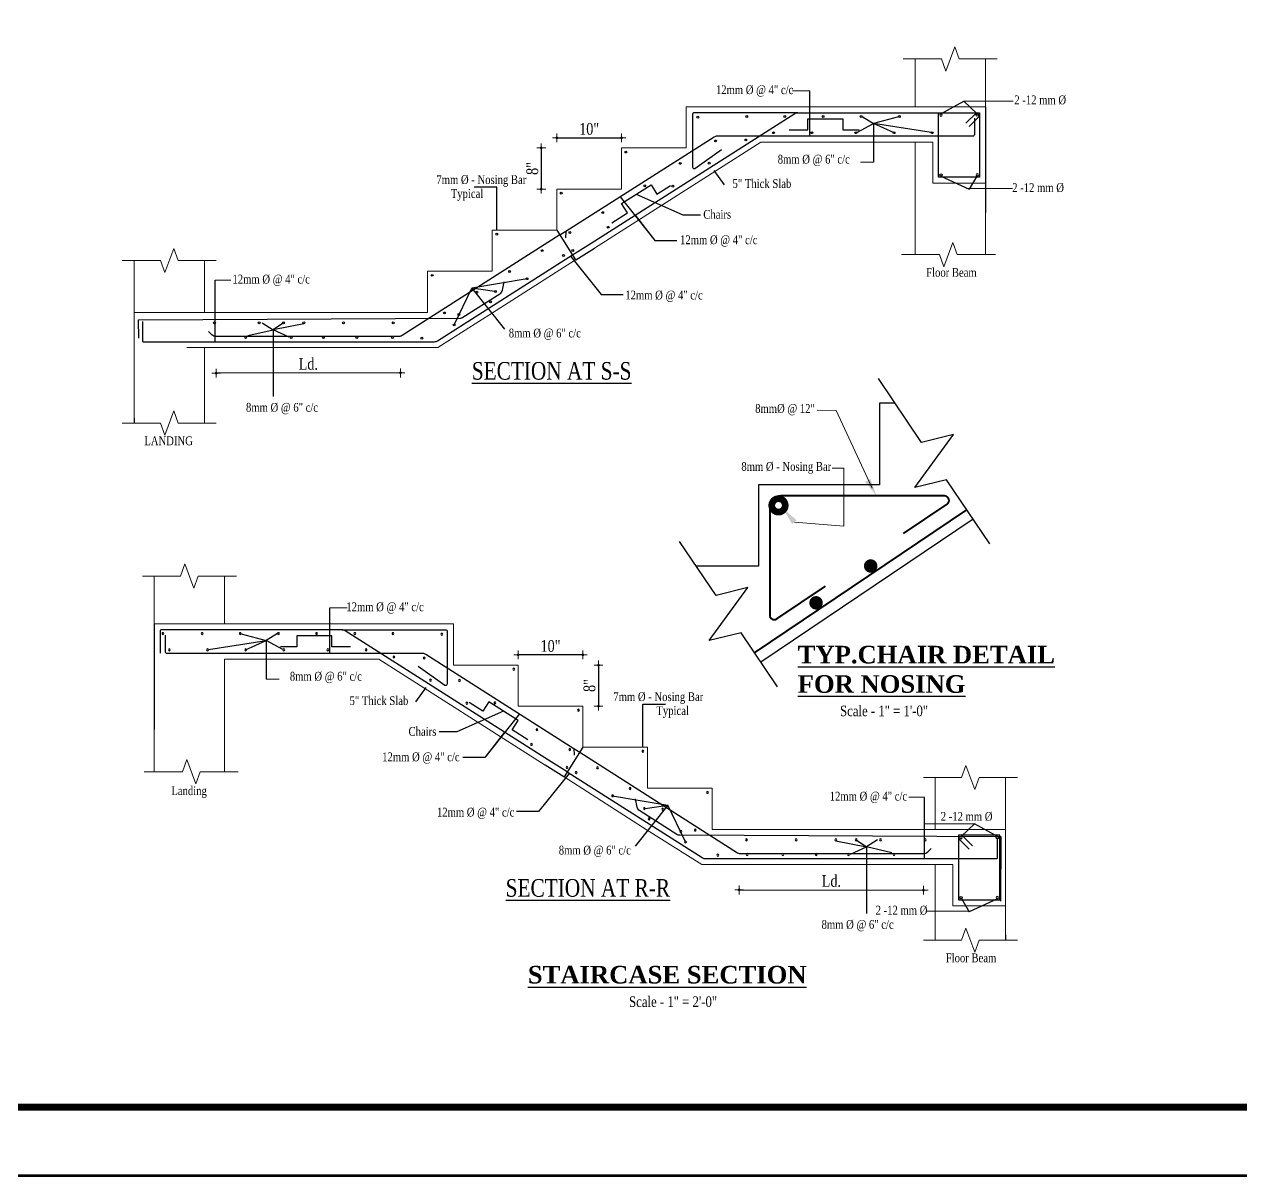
# Model space of a CAD drawing. Header units: feet. Extents: x 4160 to 31260, y -20219 to -1382.
# Drawn here: x 18712 to 19540, y -6088 to -5303 of the extents above; entities that cross this region are included whole.
import ezdxf

# ---------------------------------------------------------------- set-up
doc = ezdxf.new("R2010")
doc.units = ezdxf.units.FT
doc.header["$LTSCALE"] = 50
doc.header["$MEASUREMENT"] = 0
doc.header["$PDMODE"] = 34
for name, color, linetype, lineweight in [('BAR', 7, 'Continuous', 40), ('DIMENSION', 142, 'Continuous', 13), ('IES_WR_Rebar Concrete Line', 2, 'Continuous', 15), ('IES_WR_Rebar-Main', 1, 'Continuous', 30), ('SHEETS', 7, 'Continuous', 60)]:
    doc.layers.add(name, color=color, linetype=linetype, lineweight=lineweight)
doc.layers.add('Text', color=7, linetype='Continuous')
doc.styles.add('1.8', font='times.ttf', dxfattribs={"width": 0.8, "height": 8})
doc.styles.add('1.8 str', font='times.ttf', dxfattribs={"width": 0.8, "height": 6})
doc.styles.add('TITLE', font='times.ttf', dxfattribs={"height": 11})
doc.dimstyles.new('1.2', dxfattribs={"dimscale": 0, "dimtxt": 8, "dimasz": 0.5, "dimexe": 2, "dimexo": 9, "dimgap": 2, "dimtad": 1, "dimdec": 0, "dimlfac": 0.25, "dimzin": 3, "dimdsep": 46, "dimlunit": 4, "dimtxsty": '1.8', "dimblk": 'DIM', "dimcen": 3, "dimdle": 3, "dimse1": 1, "dimse2": 1, "dimclrd": 256, "dimclre": 256, "dimclrt": 7, "dimadec": 1, "dimazin": 2, "dimtfac": 1, "dimtdec": 0, "dimtix": 1, "dimtofl": 0, "dimtmove": 2, "dimatfit": 3, "dimldrblk": 'ARW', "dimfxl": 2, "dimfrac": 2, "dimtolj": 2, "dimtzin": 0, "dimarcsym": 0})
doc.dimstyles.new('1.4', dxfattribs={"dimscale": 0, "dimtxt": 6, "dimasz": 0.5, "dimexe": 2, "dimexo": 9, "dimgap": 2, "dimtad": 1, "dimdec": 0, "dimlfac": 0.5, "dimzin": 3, "dimdsep": 46, "dimlunit": 4, "dimtxsty": '1.8 str', "dimblk": 'DIM', "dimcen": 3, "dimdle": 3, "dimse1": 1, "dimse2": 1, "dimclrd": 256, "dimclre": 256, "dimclrt": 7, "dimadec": 1, "dimazin": 2, "dimtfac": 1, "dimtdec": 0, "dimtix": 1, "dimtofl": 0, "dimtmove": 2, "dimatfit": 3, "dimldrblk": 'arrow', "dimfxl": 2, "dimfrac": 2, "dimtolj": 2, "dimtzin": 0, "dimarcsym": 0})

# ---------------------------------------------------------------- blocks, each defined once
blk = doc.blocks.new('ARW')
at = {"layer": 'DIMENSION'}
blk.add_lwpolyline([(-0.5, 0, 0, 3, 0), (-5.5, 0, 0, 0, 0), (-0.5, 0, 0, 0, 0)], format="xyseb", dxfattribs=at)
blk = doc.blocks.new('arrow')
at = {"layer": 'DIMENSION'}
blk.add_lwpolyline([(1.2, 0, 0, 2.1, 0), (-2.3, 0, 0, 0, 0), (1.2, 0, 0, 0, 0)], format="xyseb", dxfattribs=at)
blk = doc.blocks.new('DIM')
at = {"layer": 'DIMENSION'}
h = blk.add_hatch(color=256, dxfattribs=at)
h.paths.add_polyline_path([(0, 1.3), (0, 0), (1.3, 0, 0.414214)])
h.paths.add_polyline_path([(1.3, 0), (0, 0), (0, -1.3, 0.414214)])
h.paths.add_polyline_path([(0, 0), (-1.3, 0, 0.414214), (0, -1.3)])
h.paths.add_polyline_path([(0, 1.3, 0.414214), (-1.3, 0), (0, 0)])
for p, q in [((-6, 0), (6, 0)), ((0, 6), (0, -6))]:
    blk.add_line(p, q, dxfattribs=at)
blk.add_circle((0, 0), 1.28, dxfattribs=at)
blk = doc.blocks.new('*D247')
at = {"layer": 'Defpoints', "color": 0, "transparency": 16777216}
for p in [(18842.11, -5516.03), (18967.76, -5515.87), (18842.15, -5540.96)]:
    blk.add_point(p, dxfattribs=at)
at = {"layer": 'DIMENSION', "lineweight": -2, "transparency": 16777216}
blk.add_line((18967.29, -5540.8), (18842.65, -5540.96), dxfattribs=at)
at = {"layer": 'DIMENSION', "lineweight": -2, "transparency": 16777216, "xscale": 0.5, "yscale": 0.5, "zscale": 0.5}
for p, rotation in [((18842.15, -5540.96), 180.0727410465082), ((18967.79, -5540.8), 0.07274104650822898)]:
    blk.add_blockref('DIM', p, dxfattribs=dict(at, rotation=rotation))
at = {"layer": 'DIMENSION', "color": 7, "transparency": 16777216, "insert": (18904.96, -5534.7), "char_height": 8, "attachment_point": 5, "rotation": 0.07274, "style": '1.8'}
blk.add_mtext('\\A2;Ld.', dxfattribs=at)
blk = doc.blocks.new('*D248')
at = {"layer": 'Defpoints', "color": 0, "transparency": 16777216}
for p in [(19118.27, -5380.67), (19074.27, -5415.54), (19118.27, -5415.54)]:
    blk.add_point(p, dxfattribs=at)
at = {"layer": 'DIMENSION', "lineweight": -2, "transparency": 16777216}
blk.add_line((19074.77, -5380.67), (19117.77, -5380.67), dxfattribs=at)
at = {"layer": 'DIMENSION', "lineweight": -2, "transparency": 16777216, "xscale": 0.5, "yscale": 0.5, "zscale": 0.5, "rotation": 180}
blk.add_blockref('DIM', (19074.27, -5380.67), dxfattribs=at)
at = {"layer": 'DIMENSION', "lineweight": -2, "transparency": 16777216, "xscale": 0.5, "yscale": 0.5, "zscale": 0.5}
blk.add_blockref('DIM', (19118.27, -5380.67), dxfattribs=at)
at = {"layer": 'DIMENSION', "color": 7, "transparency": 16777216, "insert": (19096.27, -5374.6), "char_height": 8, "attachment_point": 5, "style": '1.8'}
blk.add_mtext('\\A2;10"', dxfattribs=at)
blk = doc.blocks.new('*D249')
at = {"layer": 'Defpoints', "color": 0, "transparency": 16777216}
for p in [(19118.27, -5387.54), (19063.65, -5415.54), (19074.27, -5415.54)]:
    blk.add_point(p, dxfattribs=at)
at = {"layer": 'DIMENSION', "lineweight": -2, "transparency": 16777216}
blk.add_line((19063.65, -5388.04), (19063.65, -5415.04), dxfattribs=at)
at = {"layer": 'DIMENSION', "lineweight": -2, "transparency": 16777216, "xscale": 0.5, "yscale": 0.5, "zscale": 0.5}
for p, rotation in [((19063.65, -5387.54), 90), ((19063.65, -5415.54), 270)]:
    blk.add_blockref('DIM', p, dxfattribs=dict(at, rotation=rotation))
at = {"layer": 'DIMENSION', "color": 7, "transparency": 16777216, "insert": (19057.58, -5401.54), "char_height": 8, "attachment_point": 5, "rotation": 90, "style": '1.8'}
blk.add_mtext('\\A2;8"', dxfattribs=at)
blk = doc.blocks.new('*D400')
at = {"layer": 'Defpoints', "color": 0, "transparency": 16777216}
for p in [(19198.46, -5868.09), (19324.11, -5868.25), (19324.08, -5893.18)]:
    blk.add_point(p, dxfattribs=at)
at = {"layer": 'DIMENSION', "lineweight": -2, "transparency": 16777216}
blk.add_line((19198.93, -5893.02), (19323.58, -5893.18), dxfattribs=at)
at = {"layer": 'DIMENSION', "lineweight": -2, "transparency": 16777216, "xscale": 0.5, "yscale": 0.5, "zscale": 0.5}
for p, rotation in [((19198.43, -5893.02), 179.9272589534918), ((19324.08, -5893.18), 359.9272589534918)]:
    blk.add_blockref('DIM', p, dxfattribs=dict(at, rotation=rotation))
at = {"layer": 'DIMENSION', "color": 7, "transparency": 16777216, "insert": (19261.26, -5886.92), "char_height": 8, "attachment_point": 5, "rotation": 359.92726, "style": '1.8'}
blk.add_mtext('\\A2;Ld.', dxfattribs=at)
blk = doc.blocks.new('*D401')
at = {"layer": 'Defpoints', "color": 0, "transparency": 16777216}
for p in [(19047.95, -5732.89), (19047.95, -5767.76), (19091.95, -5767.76)]:
    blk.add_point(p, dxfattribs=at)
at = {"layer": 'DIMENSION', "lineweight": -2, "transparency": 16777216}
blk.add_line((19091.45, -5732.89), (19048.45, -5732.89), dxfattribs=at)
at = {"layer": 'DIMENSION', "lineweight": -2, "transparency": 16777216, "xscale": 0.5, "yscale": 0.5, "zscale": 0.5, "rotation": 180}
blk.add_blockref('DIM', (19047.95, -5732.89), dxfattribs=at)
at = {"layer": 'DIMENSION', "lineweight": -2, "transparency": 16777216, "xscale": 0.5, "yscale": 0.5, "zscale": 0.5}
blk.add_blockref('DIM', (19091.95, -5732.89), dxfattribs=at)
at = {"layer": 'DIMENSION', "color": 7, "transparency": 16777216, "insert": (19069.95, -5726.83), "char_height": 8, "attachment_point": 5, "style": '1.8'}
blk.add_mtext('\\A2;10"', dxfattribs=at)
blk = doc.blocks.new('*D402')
at = {"layer": 'Defpoints', "color": 0, "transparency": 16777216}
for p in [(19047.95, -5739.76), (19091.95, -5767.76), (19102.58, -5767.76)]:
    blk.add_point(p, dxfattribs=at)
at = {"layer": 'DIMENSION', "lineweight": -2, "transparency": 16777216}
blk.add_line((19102.58, -5740.26), (19102.58, -5767.26), dxfattribs=at)
at = {"layer": 'DIMENSION', "lineweight": -2, "transparency": 16777216, "xscale": 0.5, "yscale": 0.5, "zscale": 0.5}
for p, rotation in [((19102.58, -5739.76), 90), ((19102.58, -5767.76), 270)]:
    blk.add_blockref('DIM', p, dxfattribs=dict(at, rotation=rotation))
at = {"layer": 'DIMENSION', "color": 7, "transparency": 16777216, "insert": (19096.51, -5753.76), "char_height": 8, "attachment_point": 5, "rotation": 90, "style": '1.8'}
blk.add_mtext('\\A2;8"', dxfattribs=at)

msp = doc.modelspace()

# ---------------------------------------------------------------- linework, layer by layer
at = {"ltscale": 10}
for p, q in [((18786.27, -5571.54), (18786.27, -5574.95)), ((19379.95, -5923.76), (19379.95, -5927.17))]:
    msp.add_line(p, q, dxfattribs=at)
msp.add_line((19357.82, -5640.36), (19213.22, -5737.74))
at = {"linetype": 'Continuous', "ltscale": 10}
for points in [[(19369.2, -5657.26), (19339.78, -5613.57), (19318.11, -5618.95), (19344.38, -5582.85), (19322.71, -5588.23), (19293.29, -5544.54)], [(19224.6, -5754.63), (19199.79, -5717.79), (19178.12, -5723.18), (19204.4, -5687.07), (19182.73, -5692.45), (19157.92, -5655.62)]]:
    msp.add_lwpolyline(points, dxfattribs=at)
msp.add_lwpolyline([(19304.67, -5561.43), (19294.13, -5561.43), (19294.13, -5616.97), (19211.65, -5616.97), (19211.65, -5672.51), (19169.3, -5672.51)])
for points, const_width in [([(19223.34, -5632.32, -1), (19227.14, -5629.76, -1)], 9.16), ([(19289.95, -5671.04, -1), (19286.15, -5673.6, -1)], 4.58), ([(19252.7, -5696.13, -1), (19248.9, -5698.69, -1)], 4.58)]:
    msp.add_lwpolyline(points, format="xyb", close=True, dxfattribs=dict(const_width=const_width))
at = {"layer": 'BAR', "ltscale": 10}
for points in [[(19310.4, -5650.2), (19340.11, -5630.19, 0.740256), (19338.4, -5624.61), (19226.93, -5624.61, 0.414214), (19219.29, -5632.24), (19219.29, -5705.82, 0.600601), (19224.05, -5708.35), (19257.29, -5685.96)], [(19208.96, -5731.4), (19353.56, -5634.03, -0.149256)]]:
    msp.add_lwpolyline(points, format="xyb", dxfattribs=at)
at = {"layer": 'DIMENSION'}
for p, q in [((19246.58, -5348.54), (19234.85, -5348.54)), ((19351.49, -5355.68), (19385.14, -5355.68)), ((19289.85, -5397.2), (19281.18, -5397.2)), ((19354.35, -5415.23), (19384.64, -5415.23)), ((18852.19, -5477.66), (18841.61, -5477.66)), ((19264.53, -5566.37), (19251.6, -5566.23)), ((19289.05, -5619.29), (19264.53, -5566.37)), ((19269.77, -5605.75), (19261.76, -5605.75)), ((19269.77, -5645.11), (19269.77, -5605.75)), ((18919.65, -5700.77), (18931.37, -5700.77)), ((18876.37, -5749.42), (18885.05, -5749.42)), ((19314.03, -5829.88), (19324.61, -5829.88)), ((19358.73, -5847.9), (19325.08, -5847.9)), ((19355.88, -5907.45), (19325.58, -5907.45))]:
    msp.add_line(p, q, dxfattribs=at)
at = {"layer": 'DIMENSION', "ltscale": 10}
msp.add_line((19236.03, -5642.41), (19269.77, -5645.11), dxfattribs=at)
for points in [[(19284.26, -5614.99), (19287.8, -5612.98), (19292.07, -5624.61)], [(19237.6, -5641.13), (19234.45, -5643.7), (19228.3, -5632.95)]]:
    msp.add_solid(points, dxfattribs=at)
at = {"layer": 'IES_WR_Rebar Concrete Line'}
for p, q in [((19318.27, -5359.54), (19318.27, -5326.92)), ((19366.27, -5359.54), (19366.27, -5326.92)), ((19206.27, -5359.54), (19366.27, -5359.54)), ((19099.84, -5455.71), (19213.26, -5383.54)), ((19213.26, -5383.54), (19318.27, -5383.54)), ((19318.27, -5383.54), (19318.27, -5460.23)), ((19366.27, -5383.54), (19366.27, -5411.54)), ((19330.27, -5411.54), (19366.27, -5411.54)), ((19366.27, -5431.54), (19366.27, -5460.23)), ((18786.27, -5499.54), (18786.27, -5464.19)), ((18834.27, -5499.54), (18834.27, -5464.19)), ((19030.33, -5499.95), (19087.08, -5463.83)), ((18786.27, -5499.54), (18786.27, -5571.54)), ((18986.27, -5499.54), (18786.27, -5499.54)), ((18993.26, -5523.54), (19030.33, -5499.95)), ((18993.26, -5523.54), (18822.27, -5523.54)), ((18834.27, -5523.54), (18834.27, -5574.95)), ((18799.95, -5711.76), (18799.95, -5679.15)), ((18847.95, -5711.76), (18847.95, -5679.15)), ((18959.95, -5711.76), (18799.95, -5711.76)), ((18952.96, -5735.76), (18847.95, -5735.76)), ((18847.95, -5735.76), (18847.95, -5812.45)), ((19066.38, -5807.94), (18952.96, -5735.76)), ((18799.95, -5783.76), (18799.95, -5812.45)), ((19135.89, -5852.17), (19079.14, -5816.05)), ((19331.95, -5851.76), (19331.95, -5816.42)), ((19379.95, -5851.76), (19379.95, -5816.42)), ((19172.96, -5875.76), (19135.89, -5852.17)), ((19179.95, -5851.76), (19379.95, -5851.76)), ((19379.95, -5851.76), (19379.95, -5923.76)), ((19172.96, -5875.76), (19343.95, -5875.76)), ((19331.95, -5875.76), (19331.95, -5927.17)), ((19343.95, -5875.76), (19343.95, -5903.76)), ((19379.95, -5903.76), (19343.95, -5903.76))]:
    msp.add_line(p, q, dxfattribs=at)
for points in [[(19310.27, -5326.92), (19336.27, -5326.92), (19339.27, -5335.17), (19345.27, -5318.68), (19348.27, -5326.92), (19374.27, -5326.92)], [(19162.27, -5387.54), (19162.27, -5359.54), (19206.27, -5359.54)], [(19330.27, -5411.54), (19330.27, -5383.54), (19318.27, -5383.54)], [(19118.27, -5415.54), (19118.27, -5387.54), (19162.27, -5387.54)], [(19074.27, -5443.54), (19074.27, -5415.54), (19118.27, -5415.54)], [(19074.27, -5443.54), (19074.27, -5415.54)], [(19030.27, -5471.54), (19030.27, -5443.54), (19074.27, -5443.54)], [(18778.27, -5464.19), (18804.27, -5464.19), (18807.27, -5472.44), (18813.27, -5455.95), (18816.27, -5464.19), (18842.27, -5464.19)], [(19308.96, -5460.23), (19334.96, -5460.23), (19337.96, -5468.47), (19343.96, -5451.99), (19346.96, -5460.23), (19372.96, -5460.23)], [(18986.27, -5499.54), (18986.27, -5471.54), (19030.27, -5471.54)], [(18778.27, -5574.95), (18804.27, -5574.95), (18807.27, -5583.19), (18813.27, -5566.71), (18816.27, -5574.95), (18842.27, -5574.95)], [(18855.95, -5679.15), (18829.95, -5679.15), (18826.95, -5687.39), (18820.95, -5670.9), (18817.95, -5679.15), (18791.95, -5679.15)], [(19003.95, -5739.76), (19003.95, -5711.76), (18959.95, -5711.76)], [(19047.95, -5767.76), (19047.95, -5739.76), (19003.95, -5739.76)], [(19091.95, -5795.76), (19091.95, -5767.76), (19047.95, -5767.76)], [(19091.95, -5795.76), (19091.95, -5767.76)], [(19135.95, -5823.76), (19135.95, -5795.76), (19091.95, -5795.76)], [(18857.26, -5812.45), (18831.26, -5812.45), (18828.26, -5820.69), (18822.26, -5804.21), (18819.26, -5812.45), (18793.26, -5812.45)], [(19387.95, -5816.42), (19361.95, -5816.42), (19358.95, -5824.66), (19352.95, -5808.17), (19349.95, -5816.42), (19323.95, -5816.42)], [(19179.95, -5851.76), (19179.95, -5823.76), (19135.95, -5823.76)], [(19387.95, -5927.17), (19361.95, -5927.17), (19358.95, -5935.41), (19352.95, -5918.93), (19349.95, -5927.17), (19323.95, -5927.17)]]:
    msp.add_lwpolyline(points, dxfattribs=at)
at = {"layer": 'IES_WR_Rebar-Main'}
for p, q in [((19366.27, -5359.54), (19366.27, -5431.54)), ((19360.01, -5363.54), (19352.8, -5370.75)), ((19362.27, -5365.8), (19355.06, -5373.01)), ((19074.27, -5443.54), (19087.08, -5463.83)), ((19087.16, -5463.78), (19099.84, -5455.71)), ((18799.95, -5711.76), (18799.95, -5783.76)), ((19091.95, -5795.76), (19079.14, -5816.05)), ((19079.07, -5816.01), (19066.38, -5807.94)), ((19350.21, -5855.76), (19357.43, -5862.97)), ((19347.95, -5858.02), (19355.16, -5865.23))]:
    msp.add_line(p, q, dxfattribs=at)
for points in [[(19358.69, -5367.23), (19358.69, -5378.54, -0.414214), (19357.69, -5379.54), (19183.46, -5379.54, 0.142638), (19181.31, -5380.16), (19080.37, -5444.39), (19080.15, -5448.86)], [(19097.69, -5452.34), (19236.26, -5364.16, -0.142638), (19238.4, -5363.54), (19361.27, -5363.54, -0.414214), (19362.27, -5364.54), (19362.27, -5379.39)], [(19238.4, -5363.54), (19167.71, -5363.54, 0.414214), (19166.71, -5364.54), (19166.71, -5400.61, 0.608705), (19168.28, -5401.43), (19186.38, -5388.61)], [(19076.35, -5446.83), (18968.79, -5515.4, -0.142638), (18966.64, -5516.03), (18842.11, -5516.03, -0.198912), (18839.29, -5514.85), (18836.99, -5512.55)], [(18792.01, -5505.83), (18792.03, -5518.54, 0.429924), (18792.37, -5519.54), (18990.93, -5519.54, 0.142638), (18993.08, -5518.91), (19084.95, -5460.45)], [(18789.44, -5517.08), (18789.37, -5504.54), (18789.37, -5504.54), (19008.13, -5503.54, 0.142638), (19010.28, -5502.91), (19035.45, -5486.89, 0.198912), (19037.21, -5484.38), (19038.47, -5478.73)], [(19068.53, -5804.56), (18929.97, -5716.38, 0.142638), (18927.82, -5715.76), (18804.95, -5715.76, 0.414214), (18803.95, -5716.76), (18803.95, -5731.61)], [(18927.82, -5715.76), (18998.52, -5715.76, -0.414214), (18999.52, -5716.76), (18999.52, -5752.83, -0.608705), (18997.94, -5753.65), (18979.84, -5740.83)], [(18807.53, -5719.45), (18807.53, -5730.76, 0.414214), (18808.53, -5731.76), (18982.76, -5731.76, -0.142638), (18984.91, -5732.38), (19085.85, -5796.62), (19086.08, -5801.08)], [(19089.87, -5799.05), (19197.43, -5867.62, 0.142638), (19199.58, -5868.25), (19324.11, -5868.25, 0.198912), (19326.94, -5867.08), (19329.24, -5864.78)], [(19374.21, -5858.05), (19374.19, -5870.76, -0.429924), (19373.85, -5871.76), (19175.29, -5871.76, -0.142638), (19173.14, -5871.13), (19081.27, -5812.67)], [(19376.79, -5900.56), (19376.85, -5856.76), (19376.85, -5856.76), (19158.09, -5855.76, -0.142638), (19155.94, -5855.13), (19130.77, -5839.11, -0.198912), (19129.01, -5836.61), (19127.76, -5830.95)]]:
    msp.add_lwpolyline(points, format="xyb", dxfattribs=at)
for points in [[(19170.93, -5366.61, -1), (19169.68, -5366.61, -1)], [(19204.23, -5366.16, -1), (19202.98, -5366.16, -1)], [(19230.23, -5366.16, -1), (19228.98, -5366.16, -1)], [(19256.23, -5366.16, -1), (19254.98, -5366.16, -1)], [(19282.23, -5366.16, -1), (19280.98, -5366.16, -1)], [(19308.23, -5366.16, -1), (19306.98, -5366.16, -1)], [(19335.91, -5364.34, 1), (19335.91, -5365.94, 1)], [(19360.64, -5364.34, -1), (19360.64, -5365.94, -1)], [(19222.56, -5377.18, -1), (19221.31, -5377.18, -1)], [(19248.56, -5377.18, -1), (19247.31, -5377.18, -1)], [(19278.56, -5377.18, -1), (19277.31, -5377.18, -1)], [(19304.56, -5377.18, -1), (19303.31, -5377.18, -1)], [(19330.56, -5377.18, -1), (19329.31, -5377.18, -1)], [(19183, -5382.76, -1), (19181.75, -5382.76, -1)], [(19203.52, -5382.1, -1), (19202.27, -5382.1, -1)], [(19121.93, -5390.32, -1), (19120.68, -5390.32, -1)], [(19121.93, -5390.32, -1), (19120.68, -5390.32, -1)], [(19158.88, -5398.07, -1), (19157.63, -5398.07, -1)], [(19178.7, -5397.85, -1), (19177.45, -5397.85, -1)], [(19335.91, -5406.73, -1), (19335.91, -5405.13, -1)], [(19360.64, -5406.73, 1), (19360.64, -5405.13, 1)], [(19077.93, -5418.32, -1), (19076.68, -5418.32, -1)], [(19077.93, -5418.32, -1), (19076.68, -5418.32, -1)], [(19134.75, -5413.39, -1), (19133.5, -5413.39, -1)], [(19153.88, -5413.6, -1), (19152.63, -5413.6, -1)], [(19106.15, -5431.59, -1), (19104.9, -5431.59, -1)], [(19109.88, -5441.6, -1), (19108.63, -5441.6, -1)], [(19033.93, -5446.32, -1), (19032.68, -5446.32, -1)], [(19083.81, -5445.12, -1), (19082.56, -5445.12, -1)], [(19064.91, -5457.49, -1), (19063.66, -5457.49, -1)], [(19085.68, -5457.35, -1), (19084.43, -5457.35, -1)], [(19079.41, -5460.85, -1), (19078.16, -5460.85, -1)], [(18989.93, -5474.32, -1), (18988.68, -5474.32, -1)], [(18989.93, -5474.32, -1), (18988.68, -5474.32, -1)], [(19042.71, -5471.65, -1), (19041.46, -5471.65, -1)], [(19054.58, -5476.6, -1), (19053.33, -5476.6, -1)], [(19033, -5485.29, -1), (19031.75, -5485.29, -1)], [(19020.51, -5485.8, -1), (19019.26, -5485.8, -1)], [(19029.76, -5492.35, -1), (19028.51, -5492.35, -1)], [(18998.31, -5499.96, -1), (18997.06, -5499.96, -1)], [(19008.18, -5501.04, -1), (19006.93, -5501.04, -1)], [(18841.64, -5506.66, -1), (18840.39, -5506.66, -1)], [(18872.1, -5506.66, -1), (18870.85, -5506.66, -1)], [(18872.11, -5506.66, -1), (18870.86, -5506.66, -1)], [(18888.74, -5506.66, -1), (18887.49, -5506.66, -1)], [(18902.56, -5506.66, -1), (18901.31, -5506.66, -1)], [(18929.56, -5506.66, -1), (18928.31, -5506.66, -1)], [(18963.47, -5506.66, -1), (18962.22, -5506.66, -1)], [(19004.94, -5508.1, -1), (19003.69, -5508.1, -1)], [(18862.92, -5516.66, -1), (18861.67, -5516.66, -1)], [(18893.91, -5516.66, -1), (18892.66, -5516.66, -1)], [(18915.88, -5516.66, -1), (18914.63, -5516.66, -1)], [(18938.63, -5516.66, -1), (18937.38, -5516.66, -1)], [(18962.96, -5516.66, -1), (18961.71, -5516.66, -1)], [(18982.89, -5517.08, -1), (18981.64, -5517.08, -1)], [(18805.35, -5718.38, 1), (18806.6, -5718.38, 1)], [(18831.99, -5718.38, 1), (18833.24, -5718.38, 1)], [(18857.99, -5718.38, 1), (18859.24, -5718.38, 1)], [(18883.99, -5718.38, 1), (18885.24, -5718.38, 1)], [(18909.99, -5718.38, 1), (18911.24, -5718.38, 1)], [(18935.99, -5718.38, 1), (18937.24, -5718.38, 1)], [(18961.99, -5718.38, 1), (18963.24, -5718.38, 1)], [(18995.29, -5718.83, 1), (18996.54, -5718.83, 1)], [(18809.67, -5729.4, 1), (18810.92, -5729.4, 1)], [(18835.67, -5729.4, 1), (18836.92, -5729.4, 1)], [(18861.67, -5729.4, 1), (18862.92, -5729.4, 1)], [(18887.67, -5729.4, 1), (18888.92, -5729.4, 1)], [(18917.67, -5729.4, 1), (18918.92, -5729.4, 1)], [(18943.67, -5729.4, 1), (18944.92, -5729.4, 1)], [(18962.7, -5734.32, 1), (18963.95, -5734.32, 1)], [(18983.22, -5734.98, 1), (18984.47, -5734.98, 1)], [(18987.52, -5750.07, 1), (18988.77, -5750.07, 1)], [(19007.35, -5750.3, 1), (19008.6, -5750.3, 1)], [(19044.3, -5742.55, 1), (19045.55, -5742.55, 1)], [(19044.3, -5742.55, 1), (19045.55, -5742.55, 1)], [(19012.35, -5765.82, 1), (19013.6, -5765.82, 1)], [(19031.47, -5765.61, 1), (19032.72, -5765.61, 1)], [(19088.3, -5770.55, 1), (19089.55, -5770.55, 1)], [(19088.3, -5770.55, 1), (19089.55, -5770.55, 1)], [(19060.07, -5783.81, 1), (19061.32, -5783.81, 1)], [(19056.35, -5793.82, 1), (19057.6, -5793.82, 1)], [(19082.41, -5797.35, 1), (19083.66, -5797.35, 1)], [(19132.3, -5798.55, 1), (19133.55, -5798.55, 1)], [(19080.55, -5809.57, 1), (19081.8, -5809.57, 1)], [(19086.82, -5813.07, 1), (19088.07, -5813.07, 1)], [(19101.31, -5809.71, 1), (19102.56, -5809.71, 1)], [(19123.51, -5823.87, 1), (19124.76, -5823.87, 1)], [(19111.64, -5828.82, 1), (19112.89, -5828.82, 1)], [(19176.3, -5826.55, 1), (19177.55, -5826.55, 1)], [(19176.3, -5826.55, 1), (19177.55, -5826.55, 1)], [(19133.22, -5837.51, 1), (19134.47, -5837.51, 1)], [(19145.71, -5838.02, 1), (19146.96, -5838.02, 1)], [(19136.46, -5844.57, 1), (19137.71, -5844.57, 1)], [(19158.05, -5853.26, 1), (19159.3, -5853.26, 1)], [(19167.92, -5852.18, 1), (19169.17, -5852.18, 1)], [(19349.59, -5856.56, 1), (19349.59, -5858.16, 1)], [(19374.32, -5856.56, -1), (19374.32, -5858.16, -1)], [(19161.28, -5860.32, 1), (19162.53, -5860.32, 1)], [(19202.76, -5858.89, 1), (19204.01, -5858.89, 1)], [(19236.67, -5858.89, 1), (19237.92, -5858.89, 1)], [(19263.67, -5858.89, 1), (19264.92, -5858.89, 1)], [(19277.48, -5858.89, 1), (19278.73, -5858.89, 1)], [(19294.11, -5858.89, 1), (19295.36, -5858.89, 1)], [(19294.12, -5858.89, 1), (19295.37, -5858.89, 1)], [(19324.58, -5858.89, 1), (19325.83, -5858.89, 1)], [(19183.33, -5869.3, 1), (19184.58, -5869.3, 1)], [(19203.27, -5868.88, 1), (19204.52, -5868.88, 1)], [(19227.59, -5868.88, 1), (19228.84, -5868.88, 1)], [(19250.34, -5868.88, 1), (19251.59, -5868.88, 1)], [(19272.31, -5868.88, 1), (19273.56, -5868.88, 1)], [(19303.3, -5868.88, 1), (19304.55, -5868.88, 1)], [(19349.59, -5898.96, -1), (19349.59, -5897.36, -1)], [(19374.32, -5898.96, 1), (19374.32, -5897.36, 1)]]:
    msp.add_lwpolyline(points, format="xyb", close=True, dxfattribs=at)
for points in [[(19232.57, -5375.26), (19245.21, -5375.26), (19245.21, -5367.71), (19269.03, -5367.71), (19269.03, -5375.26), (19280.1, -5375.26)], [(19111.69, -5438.54), (19122.35, -5431.75), (19118.3, -5425.39), (19138.4, -5412.6), (19142.45, -5418.96), (19151.79, -5413.02)], [(19080.37, -5444.39), (19076.41, -5446.9)], [(19085.01, -5460.41), (19097.69, -5452.34)], [(18933.65, -5727.48), (18921.01, -5727.48), (18921.01, -5719.94), (18897.19, -5719.94), (18897.19, -5727.48), (18886.12, -5727.48)], [(19054.54, -5790.76), (19043.87, -5783.97), (19047.92, -5777.61), (19027.83, -5764.82), (19023.78, -5771.18), (19014.43, -5765.24)], [(19085.85, -5796.62), (19089.81, -5799.12)], [(19081.21, -5812.63), (19068.53, -5804.56)]]:
    msp.add_lwpolyline(points, dxfattribs=at)
for points in [[(19362.27, -5407.54), (19334.27, -5407.54), (19334.27, -5363.54), (19362.27, -5363.54)], [(19347.95, -5899.76), (19375.95, -5899.76), (19375.95, -5855.76), (19347.95, -5855.76)]]:
    msp.add_lwpolyline(points, close=True, dxfattribs=at)
at = {"layer": 'SHEETS', "color": 8}
msp.add_lwpolyline([(16897.32, -3849.63), (20065.32, -3849.63), (20065.32, -6087.63), (16897.32, -6087.63)], close=True, dxfattribs=at)
at = {"layer": 'SHEETS'}
for points in [[(16990.32, -3894.63), (20020.32, -3894.63), (20020.32, -6042.63), (16990.32, -6042.63)], [(16991.32, -3895.63), (20019.32, -3895.63), (20019.32, -6041.63), (16991.32, -6041.63)], [(16992.32, -3896.63), (20018.32, -3896.63), (20018.32, -6040.63), (16992.32, -6040.63)], [(16993.32, -3897.63), (20017.32, -3897.63), (20017.32, -6039.63), (16993.32, -6039.63)]]:
    msp.add_lwpolyline(points, close=True, dxfattribs=at)

# ---------------------------------------------------------------- texts
at = {"layer": 'Text', "ltscale": 10, "style": '1.8 str', "width": 0.8}
for s, height, p in [('2 -12 mm %%C ', 6, (19385.9, -5357.8)), ('5" Thick Slab', 6, (19193.95, -5414.79)), ('2 -12 mm %%C ', 6, (19384.45, -5417.53)), ('Floor Beam', 6, (19325.84, -5475.3)), ('LANDING', 6, (18793.3, -5590.03)), ('5" Thick Slab', 6, (18933.07, -5767.01)), ('Scale - 1" = 1\'-0"', 7.2, (19267.16, -5774.62)), ('Landing ', 6, (18811.68, -5828.38)), ('2 -12 mm %%C ', 6, (19335.76, -5845.87)), ('2 -12 mm %%C ', 6, (19291.44, -5909.76)), ('Floor Beam', 6, (19339.18, -5942.26)), ('Scale - 1" = 2\'-0"', 7.2, (19123.45, -5972.71))]:
    msp.add_text(s, height=height, dxfattribs=at).set_placement(p)
at = {"layer": 'Text', "style": 'TITLE', "width": 0.8}
for s, p in [('%%USECTION AT S-S', (19016.34, -5545.38)), ('%%USECTION AT R-R', (19039.41, -5897.6))]:
    msp.add_text(s, height=12, dxfattribs=at).set_placement(p)
at = {"layer": 'Text', "ltscale": 10, "char_height": 6, "style": '1.8 str'}
for s, insert, attachment_point in [('12mm %%C @ 4" c/c', (19182.62, -5344.88), 1), ('8mm %%C @ 6" c/c', (19224.72, -5392.18), 1), ('7mm %%C - Nosing Bar', (18992.23, -5406.1), 1), ('Typical', (19002, -5415.6), 1), ('Chairs', (19174.04, -5429.78), 1), ('12mm %%C @ 4" c/c', (19158.2, -5447.09), 1), ('12mm %%C @ 4" c/c', (18853.34, -5473.89), 1), ('12mm %%C @ 4" c/c', (19120.89, -5484.76), 1), ('8mm %%C @ 6" c/c', (19041.53, -5510.61), 1), ('8mm %%C @ 6" c/c', (18862.53, -5561.24), 1), (' 8mm%%C @ 12" ', (19207.55, -5561.99), 1), ('8mm %%C - Nosing Bar', (19199.95, -5601.5), 1), ('12mm %%C @ 4" c/c', (18983.61, -5697.1), 3), ('8mm %%C @ 6" c/c', (18941.5, -5744.4), 3), ('7mm %%C - Nosing Bar', (19173.99, -5758.32), 3), ('Typical', (19164.23, -5767.82), 3), ('Chairs', (18992.18, -5782), 3), ('12mm %%C @ 4" c/c', (19008.02, -5799.31), 3), ('12mm %%C @ 4" c/c', (19312.88, -5826.11), 3), ('12mm %%C @ 4" c/c', (19045.33, -5836.98), 3), ('8mm %%C @ 6" c/c', (19124.69, -5862.84), 3), ('8mm %%C @ 6" c/c', (19303.69, -5913.46), 3)]:
    msp.add_mtext(s, dxfattribs=dict(at, insert=insert, attachment_point=attachment_point))
at = {"layer": 'Text', "char_height": 12, "width": 212.0318, "attachment_point": 1, "style": 'TITLE'}
for s, insert in [('{\\fTimes New Roman|b1|i0|c0|p18;\\LTYP.CHAIR DETAIL\\PFOR NOSING}', (19238.33, -5726.69)), ('{\\fTimes New Roman|b1|i0|c0|p18;\\LSTAIRCASE SECTION}', (19054.5, -5944.72))]:
    msp.add_mtext(s, dxfattribs=dict(at, insert=insert))

# ---------------------------------------------------------------- dimensions: what is measured, and where the dimension line sits
at = {"layer": 'DIMENSION'}
dim = msp.add_linear_dim(base=(19118.27, -5380.67), p1=(19074.27, -5415.54), p2=(19118.27, -5415.54), text='10"', dimstyle='1.2', override={"dimscale": 1}, dxfattribs=at)
dim.commit()
dim.dimension.update_dxf_attribs({"geometry": '*D248', "text_midpoint": (19096.27, -5374.6)})
for base, p1, p2, angle, text, picture, middle in [((19063.65, -5415.54), (19118.27, -5387.54), (19074.27, -5415.54), 90, '8"', '*D249', (19057.58, -5401.54)), ((19047.95, -5732.89), (19091.95, -5767.76), (19047.95, -5767.76), 180, '10"', '*D401', (19069.95, -5726.83)), ((19102.58, -5767.76), (19047.95, -5739.76), (19091.95, -5767.76), 90, '8"', '*D402', (19096.51, -5753.76))]:
    dim = msp.add_linear_dim(base=base, p1=p1, p2=p2, angle=angle, text=text, dimstyle='1.2', override={"dimscale": 1}, dxfattribs=at)
    dim.commit()
    dim.dimension.update_dxf_attribs({"geometry": picture, "text_midpoint": middle})
for p1, p2, distance, picture, middle in [((18967.76, -5515.87), (18842.11, -5516.03), 24.93, '*D247', (18904.96, -5534.7)), ((19198.46, -5868.09), (19324.11, -5868.25), -24.93, '*D400', (19261.26, -5886.92))]:
    dim = msp.add_aligned_dim(p1=p1, p2=p2, distance=distance, text='Ld.', dimstyle='1.2', override={"dimscale": 1}, dxfattribs=at)
    dim.commit()
    dim.dimension.update_dxf_attribs({"geometry": picture, "text_midpoint": middle})

# ---------------------------------------------------------------- leaders
for points, dimstyle in [([(19246.58, -5363.54), (19246.58, -5348.54)], '1.2'), ([(19246.58, -5379.54), (19246.58, -5350.94)], '1.2'), ([(19335.91, -5364.34), (19351.49, -5355.68)], '1.4'), ([(19360.64, -5364.34), (19351.49, -5355.68)], '1.4'), ([(19282.23, -5366.16), (19289.85, -5370.89)], '1.2'), ([(19307.02, -5366.36), (19289.85, -5370.89)], '1.2'), ([(19278.54, -5377.03), (19289.85, -5370.89)], '1.2'), ([(19329.32, -5377.04), (19289.85, -5370.89), (19289.85, -5397.2)], '1.2'), ([(19303.93, -5377.18), (19289.85, -5370.89)], '1.2'), ([(19181.21, -5402.92), (19188.28, -5412.73)], '1.4'), ([(19335.91, -5406.73), (19355.2, -5415.62)], '1.4'), ([(19360.39, -5406.7), (19355.2, -5415.62)], '1.4'), ([(19033.3, -5443.54), (19033.3, -5414.33), (19018, -5414.33)], '1.4'), ([(19117.47, -5420.79), (19141.01, -5450.55), (19155.91, -5450.55)], '1.4'), ([(19128.35, -5418.99), (19160.18, -5433.12), (19172.11, -5433.12)], '1.4'), ([(19127.51, -5433.36), (19141.01, -5450.55), (19155.91, -5450.55)], '1.4'), ([(19083.51, -5461.36), (19104.43, -5487.4), (19119.33, -5487.4)], '1.4'), ([(18841.61, -5504.3), (18841.61, -5477.69)], '1.4'), ([(18841.61, -5519.54), (18841.61, -5478.47)], '1.4'), ([(19004.31, -5508.1), (19016.26, -5482.98)], '1.4'), ([(19053.96, -5476.6), (19016.26, -5482.98), (19038.54, -5510.93)], '1.4'), ([(19031.75, -5485.33), (19016.26, -5482.98)], '1.4'), ([(18873.46, -5506.62), (18881.08, -5511.35)], '1.4'), ([(18888.12, -5506.66), (18881.08, -5511.35)], '1.4'), ([(18901.93, -5507.29), (18881.08, -5511.35), (18881.08, -5556.82)], '1.4'), ([(18863.84, -5515.39), (18881.08, -5511.35)], '1.4'), ([(18891.88, -5516.34), (18881.08, -5511.35)], '1.4'), ([(18919.65, -5715.76), (18919.65, -5700.77)], '1.2'), ([(18919.65, -5731.76), (18919.65, -5703.16)], '1.2'), ([(18836.9, -5729.26), (18876.37, -5723.11), (18876.37, -5749.42)], '1.2'), ([(18859.21, -5718.58), (18876.37, -5723.11)], '1.2'), ([(18862.29, -5729.4), (18876.37, -5723.11)], '1.2'), ([(18883.99, -5718.38), (18876.37, -5723.11)], '1.2'), ([(18887.68, -5729.25), (18876.37, -5723.11)], '1.2'), ([(18985.01, -5755.15), (18977.94, -5764.95)], '1.4'), ([(19132.92, -5795.76), (19132.92, -5766.55), (19148.22, -5766.55)], '1.4'), ([(19037.87, -5771.21), (19006.04, -5785.34), (18994.11, -5785.34)], '1.4'), ([(19048.75, -5773.01), (19025.22, -5802.77), (19010.32, -5802.77)], '1.4'), ([(19038.71, -5785.58), (19025.22, -5802.77), (19010.32, -5802.77)], '1.4'), ([(19082.71, -5813.58), (19061.79, -5839.63), (19046.89, -5839.63)], '1.4'), ([(19112.26, -5828.82), (19149.96, -5835.2), (19127.68, -5863.15)], '1.4'), ([(19324.61, -5856.52), (19324.61, -5829.91)], '1.4'), ([(19324.61, -5871.76), (19324.61, -5830.69)], '1.4'), ([(19134.47, -5837.55), (19149.96, -5835.2)], '1.4'), ([(19161.91, -5860.32), (19149.96, -5835.2)], '1.4'), ([(19349.59, -5856.56), (19358.73, -5847.9)], '1.4'), ([(19374.32, -5856.56), (19358.73, -5847.9)], '1.4'), ([(19264.29, -5859.51), (19285.14, -5863.57), (19285.14, -5909.04)], '1.4'), ([(19274.35, -5868.56), (19285.14, -5863.57)], '1.4'), ([(19278.11, -5858.89), (19285.14, -5863.57)], '1.4'), ([(19292.76, -5858.84), (19285.14, -5863.57)], '1.4'), ([(19302.38, -5867.61), (19285.14, -5863.57)], '1.4'), ([(19349.83, -5898.92), (19355.02, -5907.84)], '1.4'), ([(19374.32, -5898.96), (19355.02, -5907.84)], '1.4')]:
    msp.add_leader(points, dimstyle=dimstyle, override={"dimscale": 1}, dxfattribs=at)

doc.saveas('drawing.dxf')
